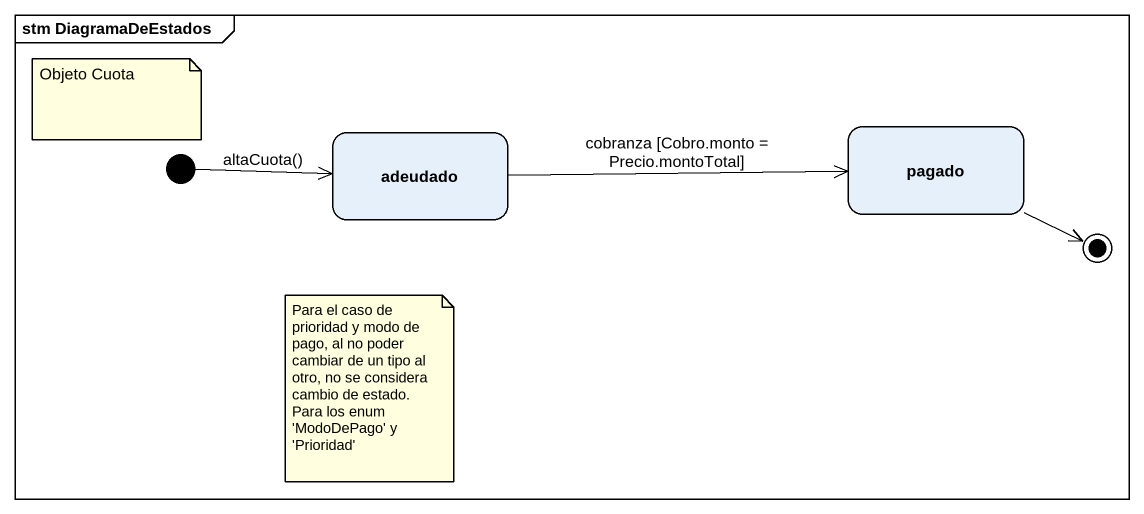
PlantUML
@startuml
mainframe stm DiagramaDeEstados
hide empty description
state adeudado
state pagado
[*] -right-> adeudado : altaCuota()
adeudado -right-> pagado : cobranza [Cobro.monto = Precio.montoTotal]
pagado -right-> [*]
note as N1
  Objeto Cuota
end note
note as N2
  Para el caso de prioridad y modo de pago, al no poder cambiar de un tipo al otro, no se considera cambio de estado. Para los enum 'ModoDePago' y 'Prioridad'
end note
@enduml
